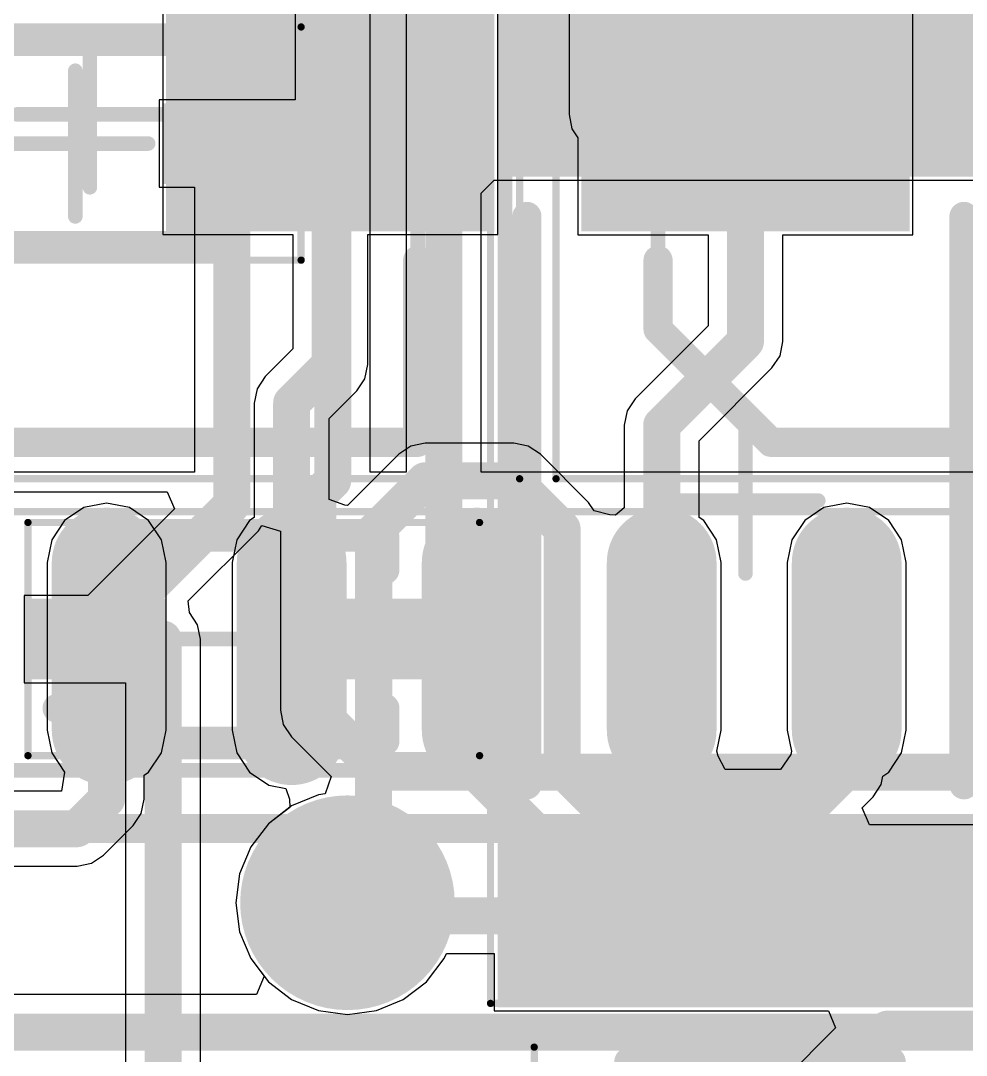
# Model space of a CAD drawing. Header units: millimetres. Extents: x 60.3 to 156.5, y 68.2 to 164.5.
# Drawn here: x 104.51 to 111, y 141.5 to 148.6 of the extents above; entities that cross this region are included whole.
import ezdxf

# ---------------------------------------------------------------- set-up
doc = ezdxf.new("R2010")
doc.units = ezdxf.units.MM
for name, color, linetype in [('BottomLayer', 5, 'Continuous'), ('BottomOverlay', 54, 'Continuous'), ('BottomPaste', 16, 'Continuous'), ('BottomSolder', 6, 'Continuous'), ('KeepOutLayer', 6, 'Continuous'), ('Mechanical13', 56, 'Continuous'), ('Mechanical15', 56, 'Continuous'), ('MultiLayer', 9, 'Continuous'), ('TopLayer', 1, 'Continuous'), ('TopOverlay', 2, 'Continuous'), ('TopPaste', 8, 'Continuous'), ('TopSolder', 216, 'Continuous'), ('ViaHoleLayer', 16, 'Continuous')]:
    doc.layers.add(name, color=color, linetype=linetype)

# ---------------------------------------------------------------- blocks, each defined once
blk = doc.blocks.new('CAPD4_3')
at = {"layer": 'Mechanical13', "const_width": 0.1}
for points in [[(-2.25, 1.4751), (-1.475, 2.2501)], [(-1.475, 2.2501), (2.25, 2.2501)], [(2.25, -2.2499), (2.25, 2.2501)], [(-2.25, -1.4749), (-2.25, 1.4751)], [(-2.25, -1.4749), (-1.475, -2.2499)], [(-1.475, -2.2499), (2.25, -2.2499)]]:
    blk.add_lwpolyline(points, dxfattribs=at)
at = {"layer": 'Mechanical13', "const_width": 0.05}
for points in [[(-1.5, 2.2501, 1), (-1.45, 2.2501, 1)], [(-1.5, 2.2501, 1), (-1.45, 2.2501, 1)], [(2.225, 2.2501, 1), (2.275, 2.2501, 1)], [(2.225, 2.2501, 1), (2.275, 2.2501, 1)], [(-2.275, 1.4751, 1), (-2.225, 1.4751, 1)], [(-2.275, 1.4751, 1), (-2.225, 1.4751, 1)], [(-2.275, -1.4749, 1), (-2.225, -1.4749, 1)], [(-2.275, -1.4749, 1), (-2.225, -1.4749, 1)], [(-1.5, -2.2499, 1), (-1.45, -2.2499, 1)], [(-1.5, -2.2499, 1), (-1.45, -2.2499, 1)], [(2.225, -2.2499, 1), (2.275, -2.2499, 1)], [(2.225, -2.2499, 1), (2.275, -2.2499, 1)]]:
    blk.add_lwpolyline(points, format="xyb", close=True, dxfattribs=at)
at = {"layer": 'Mechanical15'}
for points, const_width in [([(-2.95, -2.4999), (-2.95, 2.5001)], 0.05), ([(-2.95, 2.5001), (2.95, 2.5001)], 0.05), ([(2.95, -2.4999), (2.95, 2.5001)], 0.05), ([(0, -0.4999), (0, 0.5001)], 0.1), ([(-0.5, 0), (0.5, 0)], 0.1), ([(-2.95, -2.4999), (2.95, -2.4999)], 0.05)]:
    blk.add_lwpolyline(points, dxfattribs=dict(at, const_width=const_width))
for points, const_width in [([(-2.9625, 2.5001, 1), (-2.9375, 2.5001, 1)], 0.025), ([(-2.9625, 2.5001, 1), (-2.9375, 2.5001, 1)], 0.025), ([(2.9375, 2.5001, 1), (2.9625, 2.5001, 1)], 0.025), ([(2.9375, 2.5001, 1), (2.9625, 2.5001, 1)], 0.025), ([(-0.025, 0.5001, 1), (0.025, 0.5001, 1)], 0.05), ([(-0.525, 0, 1), (-0.475, 0, 1)], 0.05), ([(0.475, 0, 1), (0.525, 0, 1)], 0.05), ([(-0.025, -0.4999, 1), (0.025, -0.4999, 1)], 0.05), ([(-2.9625, -2.4999, 1), (-2.9375, -2.4999, 1)], 0.025), ([(-2.9625, -2.4999, 1), (-2.9375, -2.4999, 1)], 0.025), ([(2.9375, -2.4999, 1), (2.9625, -2.4999, 1)], 0.025), ([(2.9375, -2.4999, 1), (2.9625, -2.4999, 1)], 0.025)]:
    blk.add_lwpolyline(points, format="xyb", close=True, dxfattribs=dict(at, const_width=const_width))
at = {"layer": 'TopLayer'}
for points in [[(-0.625, -0.7), (-0.625, 0.7), (-2.675, -0.7), (-2.675, 0.7)], [(2.675, -0.7), (2.675, 0.7), (0.625, -0.7), (0.625, 0.7)]]:
    blk.add_solid(points, dxfattribs=at)
at = {"layer": 'TopOverlay', "const_width": 0.2}
for points in [[(-2.25, 1.4751), (-1.475, 2.2501)], [(-1.475, 2.2501), (2.25, 2.2501)], [(2.25, 1), (2.25, 2.2501)], [(-2.25, 1), (-2.25, 1.4751)], [(-2.25, -1.4749), (-2.25, -1)], [(2.25, -2.2499), (2.25, -1)], [(-2.25, -1.4749), (-1.475, -2.2499)], [(-1.475, -2.2499), (2.25, -2.2499)]]:
    blk.add_lwpolyline(points, dxfattribs=at)
at = {"layer": 'TopOverlay', "const_width": 0.1}
for points in [[(-1.525, 2.2501, 1), (-1.425, 2.2501, 1)], [(-1.525, 2.2501, 1), (-1.425, 2.2501, 1)], [(2.2, 2.2501, 1), (2.3, 2.2501, 1)], [(2.2, 2.2501, 1), (2.3, 2.2501, 1)], [(-2.3, 1.4751, 1), (-2.2, 1.4751, 1)], [(-2.3, 1.4751, 1), (-2.2, 1.4751, 1)], [(-2.3, 1, 1), (-2.2, 1, 1)], [(2.2, 1, 1), (2.3, 1, 1)], [(-2.3, -1, 1), (-2.2, -1, 1)], [(2.2, -1, 1), (2.3, -1, 1)], [(-2.3, -1.4749, 1), (-2.2, -1.4749, 1)], [(-2.3, -1.4749, 1), (-2.2, -1.4749, 1)], [(-1.525, -2.2499, 1), (-1.425, -2.2499, 1)], [(-1.525, -2.2499, 1), (-1.425, -2.2499, 1)], [(2.2, -2.2499, 1), (2.3, -2.2499, 1)], [(2.2, -2.2499, 1), (2.3, -2.2499, 1)]]:
    blk.add_lwpolyline(points, format="xyb", close=True, dxfattribs=at)
at = {"layer": 'TopPaste'}
for points in [[(-0.625, -0.7), (-0.625, 0.7), (-2.675, -0.7), (-2.675, 0.7)], [(2.675, -0.7), (2.675, 0.7), (0.625, -0.7), (0.625, 0.7)]]:
    blk.add_solid(points, dxfattribs=at)
at = {"layer": 'TopSolder'}
for points in [[(-0.5234, -0.8016), (-0.5234, 0.8016), (-2.7766, -0.8016), (-2.7766, 0.8016)], [(2.7766, -0.8016), (2.7766, 0.8016), (0.5234, -0.8016), (0.5234, 0.8016)]]:
    blk.add_solid(points, dxfattribs=at)
blk = doc.blocks.new('CAPD4_4')
at = {"layer": 'Mechanical13', "const_width": 0.1}
for points in [[(-2.25, 1.4751), (-1.475, 2.2501)], [(-1.475, 2.2501), (2.25, 2.2501)], [(2.25, -2.2499), (2.25, 2.2501)], [(-2.25, -1.4749), (-2.25, 1.4751)], [(-2.25, -1.4749), (-1.475, -2.2499)], [(-1.475, -2.2499), (2.25, -2.2499)]]:
    blk.add_lwpolyline(points, dxfattribs=at)
at = {"layer": 'Mechanical13', "const_width": 0.05}
for points in [[(-1.5, 2.2501, 1), (-1.45, 2.2501, 1)], [(-1.5, 2.2501, 1), (-1.45, 2.2501, 1)], [(2.225, 2.2501, 1), (2.275, 2.2501, 1)], [(2.225, 2.2501, 1), (2.275, 2.2501, 1)], [(-2.275, 1.4751, 1), (-2.225, 1.4751, 1)], [(-2.275, 1.4751, 1), (-2.225, 1.4751, 1)], [(-2.275, -1.4749, 1), (-2.225, -1.4749, 1)], [(-2.275, -1.4749, 1), (-2.225, -1.4749, 1)], [(-1.5, -2.2499, 1), (-1.45, -2.2499, 1)], [(-1.5, -2.2499, 1), (-1.45, -2.2499, 1)], [(2.225, -2.2499, 1), (2.275, -2.2499, 1)], [(2.225, -2.2499, 1), (2.275, -2.2499, 1)]]:
    blk.add_lwpolyline(points, format="xyb", close=True, dxfattribs=at)
at = {"layer": 'Mechanical15'}
for points, const_width in [([(-2.95, -2.4999), (-2.95, 2.5001)], 0.05), ([(-2.95, 2.5001), (2.95, 2.5001)], 0.05), ([(2.95, -2.4999), (2.95, 2.5001)], 0.05), ([(0, -0.4999), (0, 0.5001)], 0.1), ([(-0.5, 0.0001), (0.5, 0.0001)], 0.1), ([(-2.95, -2.4999), (2.95, -2.4999)], 0.05)]:
    blk.add_lwpolyline(points, dxfattribs=dict(at, const_width=const_width))
for points, const_width in [([(-2.9625, 2.5001, 1), (-2.9375, 2.5001, 1)], 0.025), ([(-2.9625, 2.5001, 1), (-2.9375, 2.5001, 1)], 0.025), ([(2.9375, 2.5001, 1), (2.9625, 2.5001, 1)], 0.025), ([(2.9375, 2.5001, 1), (2.9625, 2.5001, 1)], 0.025), ([(-0.025, 0.5001, 1), (0.025, 0.5001, 1)], 0.05), ([(-0.525, 0.0001, 1), (-0.475, 0.0001, 1)], 0.05), ([(0.475, 0.0001, 1), (0.525, 0.0001, 1)], 0.05), ([(-0.025, -0.4999, 1), (0.025, -0.4999, 1)], 0.05), ([(-2.9625, -2.4999, 1), (-2.9375, -2.4999, 1)], 0.025), ([(-2.9625, -2.4999, 1), (-2.9375, -2.4999, 1)], 0.025), ([(2.9375, -2.4999, 1), (2.9625, -2.4999, 1)], 0.025), ([(2.9375, -2.4999, 1), (2.9625, -2.4999, 1)], 0.025)]:
    blk.add_lwpolyline(points, format="xyb", close=True, dxfattribs=dict(at, const_width=const_width))
at = {"layer": 'TopLayer'}
for points in [[(-0.625, -0.6999), (-0.625, 0.7001), (-2.675, -0.6999), (-2.675, 0.7001)], [(2.675, -0.6999), (2.675, 0.7001), (0.625, -0.6999), (0.625, 0.7001)]]:
    blk.add_solid(points, dxfattribs=at)
at = {"layer": 'TopOverlay', "const_width": 0.2}
for points in [[(-2.25, 1.4751), (-1.475, 2.2501)], [(-1.475, 2.2501), (2.25, 2.2501)], [(2.25, 1.0001), (2.25, 2.2501)], [(-2.25, 1.0001), (-2.25, 1.4751)], [(-2.25, -1.4749), (-2.25, -0.9999)], [(2.25, -2.2499), (2.25, -0.9999)], [(-2.25, -1.4749), (-1.475, -2.2499)], [(-1.475, -2.2499), (2.25, -2.2499)]]:
    blk.add_lwpolyline(points, dxfattribs=at)
at = {"layer": 'TopOverlay', "const_width": 0.1}
for points in [[(-1.525, 2.2501, 1), (-1.425, 2.2501, 1)], [(-1.525, 2.2501, 1), (-1.425, 2.2501, 1)], [(2.2, 2.2501, 1), (2.3, 2.2501, 1)], [(2.2, 2.2501, 1), (2.3, 2.2501, 1)], [(-2.3, 1.4751, 1), (-2.2, 1.4751, 1)], [(-2.3, 1.4751, 1), (-2.2, 1.4751, 1)], [(-2.3, 1.0001, 1), (-2.2, 1.0001, 1)], [(2.2, 1.0001, 1), (2.3, 1.0001, 1)], [(-2.3, -0.9999, 1), (-2.2, -0.9999, 1)], [(2.2, -0.9999, 1), (2.3, -0.9999, 1)], [(-2.3, -1.4749, 1), (-2.2, -1.4749, 1)], [(-2.3, -1.4749, 1), (-2.2, -1.4749, 1)], [(-1.525, -2.2499, 1), (-1.425, -2.2499, 1)], [(-1.525, -2.2499, 1), (-1.425, -2.2499, 1)], [(2.2, -2.2499, 1), (2.3, -2.2499, 1)], [(2.2, -2.2499, 1), (2.3, -2.2499, 1)]]:
    blk.add_lwpolyline(points, format="xyb", close=True, dxfattribs=at)
at = {"layer": 'TopPaste'}
for points in [[(-0.625, -0.6999), (-0.625, 0.7001), (-2.675, -0.6999), (-2.675, 0.7001)], [(2.675, -0.6999), (2.675, 0.7001), (0.625, -0.6999), (0.625, 0.7001)]]:
    blk.add_solid(points, dxfattribs=at)
at = {"layer": 'TopSolder'}
for points in [[(-0.5234, -0.8015), (-0.5234, 0.8017), (-2.7766, -0.8015), (-2.7766, 0.8017)], [(2.7766, -0.8015), (2.7766, 0.8017), (0.5234, -0.8015), (0.5234, 0.8017)]]:
    blk.add_solid(points, dxfattribs=at)
blk = doc.blocks.new('SOD323_B_39')
at = {"layer": 'BottomLayer'}
for points in [[(-1.45, 0.1749), (-1.45, -0.1751), (-0.7, 0.1749), (-0.7, -0.1751)], [(0.6999, 0.1749), (0.6999, -0.1751), (1.4499, 0.1749), (1.4499, -0.1751)]]:
    blk.add_solid(points, dxfattribs=at)
at = {"layer": 'BottomOverlay', "const_width": 0.2}
for points in [[(0.9, 0.6999), (-0.9, 0.6999)], [(-0.9, 0.6999), (-0.9, 0.4749)], [(0.9, 0.6999), (0.9, 0.4749)], [(-0.9, -0.4751), (-0.9, -0.7001)], [(0.9, -0.4751), (0.9, -0.7001)], [(0.9, -0.7001), (-0.9, -0.7001)]]:
    blk.add_lwpolyline(points, dxfattribs=at)
at = {"layer": 'BottomOverlay'}
for points, const_width in [([(-0.95, 0.6999, 1), (-0.85, 0.6999, 1)], 0.1), ([(-0.95, 0.6999, 1), (-0.85, 0.6999, 1)], 0.1), ([(0.85, 0.6999, 1), (0.95, 0.6999, 1)], 0.1), ([(0.85, 0.6999, 1), (0.95, 0.6999, 1)], 0.1), ([(-0.95, 0.4749, 1), (-0.85, 0.4749, 1)], 0.1), ([(0.85, 0.4749, 1), (0.95, 0.4749, 1)], 0.1), ([(-1.3, -0.475, 1), (-1.4, -0.475, 1)], 0.1), ([(-1.425, -0.475, 1), (-1.375, -0.475, 1)], 0.05), ([(-1.325, -0.475, 1), (-1.275, -0.475, 1)], 0.05), ([(-0.95, -0.4751, 1), (-0.85, -0.4751, 1)], 0.1), ([(0.85, -0.4751, 1), (0.95, -0.4751, 1)], 0.1), ([(-0.95, -0.7001, 1), (-0.85, -0.7001, 1)], 0.1), ([(-0.95, -0.7001, 1), (-0.85, -0.7001, 1)], 0.1), ([(0.85, -0.7001, 1), (0.95, -0.7001, 1)], 0.1), ([(0.85, -0.7001, 1), (0.95, -0.7001, 1)], 0.1)]:
    blk.add_lwpolyline(points, format="xyb", close=True, dxfattribs=dict(at, const_width=const_width))
at = {"layer": 'BottomPaste'}
for points in [[(-1.45, 0.1749), (-1.45, -0.1751), (-0.7, 0.1749), (-0.7, -0.1751)], [(0.6999, 0.1749), (0.6999, -0.1751), (1.4499, 0.1749), (1.4499, -0.1751)]]:
    blk.add_solid(points, dxfattribs=at)
at = {"layer": 'BottomSolder'}
for points in [[(-1.5516, 0.2765), (-1.5516, -0.2767), (-0.5984, 0.2765), (-0.5984, -0.2767)], [(0.5983, 0.2765), (0.5983, -0.2767), (1.5515, 0.2765), (1.5515, -0.2767)]]:
    blk.add_solid(points, dxfattribs=at)
at = {"layer": 'Mechanical13', "const_width": 0.1}
for points in [[(-0.9, 0.6749), (-0.9, -0.6751)], [(0.9, 0.6749), (-0.9, 0.6749)], [(0.9, 0.6749), (0.9, -0.6751)], [(0.9, -0.6751), (-0.9, -0.6751)]]:
    blk.add_lwpolyline(points, dxfattribs=at)
at = {"layer": 'Mechanical13', "const_width": 0.05}
for points in [[(-0.925, 0.6749, 1), (-0.875, 0.6749, 1)], [(-0.925, 0.6749, 1), (-0.875, 0.6749, 1)], [(0.875, 0.6749, 1), (0.925, 0.6749, 1)], [(0.875, 0.6749, 1), (0.925, 0.6749, 1)], [(-0.925, -0.6751, 1), (-0.875, -0.6751, 1)], [(-0.925, -0.6751, 1), (-0.875, -0.6751, 1)], [(0.875, -0.6751, 1), (0.925, -0.6751, 1)], [(0.875, -0.6751, 1), (0.925, -0.6751, 1)]]:
    blk.add_lwpolyline(points, format="xyb", close=True, dxfattribs=at)
at = {"layer": 'Mechanical15'}
for points, const_width in [([(1.55, 0.7999), (-1.55, 0.7999)], 0.05), ([(-1.55, 0.7999), (-1.55, -0.8001)], 0.05), ([(1.55, 0.7999), (1.55, -0.8001)], 0.05), ([(0, 0.4999), (0, -0.5001)], 0.1), ([(0.5, -0.0001), (-0.5, -0.0001)], 0.1), ([(1.55, -0.8001), (-1.55, -0.8001)], 0.05)]:
    blk.add_lwpolyline(points, dxfattribs=dict(at, const_width=const_width))
for points, const_width in [([(-1.5625, 0.7999, 1), (-1.5375, 0.7999, 1)], 0.025), ([(-1.5625, 0.7999, 1), (-1.5375, 0.7999, 1)], 0.025), ([(1.5375, 0.7999, 1), (1.5625, 0.7999, 1)], 0.025), ([(1.5375, 0.7999, 1), (1.5625, 0.7999, 1)], 0.025), ([(-0.025, 0.4999, 1), (0.025, 0.4999, 1)], 0.05), ([(-0.525, -0.0001, 1), (-0.475, -0.0001, 1)], 0.05), ([(0.475, -0.0001, 1), (0.525, -0.0001, 1)], 0.05), ([(-0.025, -0.5001, 1), (0.025, -0.5001, 1)], 0.05), ([(-1.5625, -0.8001, 1), (-1.5375, -0.8001, 1)], 0.025), ([(-1.5625, -0.8001, 1), (-1.5375, -0.8001, 1)], 0.025), ([(1.5375, -0.8001, 1), (1.5625, -0.8001, 1)], 0.025), ([(1.5375, -0.8001, 1), (1.5625, -0.8001, 1)], 0.025)]:
    blk.add_lwpolyline(points, format="xyb", close=True, dxfattribs=dict(at, const_width=const_width))
blk = doc.blocks.new('SOD323_B_40')
at = {"layer": 'BottomLayer'}
for points in [[(-1.45, 0.1751), (-1.45, -0.1749), (-0.7, 0.1751), (-0.7, -0.1749)], [(0.7, 0.1751), (0.7, -0.1749), (1.45, 0.1751), (1.45, -0.1749)]]:
    blk.add_solid(points, dxfattribs=at)
at = {"layer": 'BottomOverlay', "const_width": 0.2}
for points in [[(-0.9, 0.4751), (-0.9, 0.7001)], [(-0.9, 0.7001), (0.9, 0.7001)], [(0.9, 0.4751), (0.9, 0.7001)], [(-0.9, -0.6999), (-0.9, -0.4749)], [(0.9, -0.6999), (0.9, -0.4749)], [(-0.9, -0.6999), (0.9, -0.6999)]]:
    blk.add_lwpolyline(points, dxfattribs=at)
at = {"layer": 'BottomOverlay'}
for points, const_width in [([(-0.95, 0.7001, 1), (-0.85, 0.7001, 1)], 0.1), ([(-0.95, 0.7001, 1), (-0.85, 0.7001, 1)], 0.1), ([(0.85, 0.7001, 1), (0.95, 0.7001, 1)], 0.1), ([(0.85, 0.7001, 1), (0.95, 0.7001, 1)], 0.1), ([(-0.95, 0.4751, 1), (-0.85, 0.4751, 1)], 0.1), ([(0.85, 0.4751, 1), (0.95, 0.4751, 1)], 0.1), ([(-1.3, -0.475, 1), (-1.4, -0.475, 1)], 0.1), ([(-1.425, -0.475, 1), (-1.375, -0.475, 1)], 0.05), ([(-1.325, -0.475, 1), (-1.275, -0.475, 1)], 0.05), ([(-0.95, -0.4749, 1), (-0.85, -0.4749, 1)], 0.1), ([(0.85, -0.4749, 1), (0.95, -0.4749, 1)], 0.1), ([(-0.95, -0.6999, 1), (-0.85, -0.6999, 1)], 0.1), ([(-0.95, -0.6999, 1), (-0.85, -0.6999, 1)], 0.1), ([(0.85, -0.6999, 1), (0.95, -0.6999, 1)], 0.1), ([(0.85, -0.6999, 1), (0.95, -0.6999, 1)], 0.1)]:
    blk.add_lwpolyline(points, format="xyb", close=True, dxfattribs=dict(at, const_width=const_width))
at = {"layer": 'BottomPaste'}
for points in [[(-1.45, 0.1751), (-1.45, -0.1749), (-0.7, 0.1751), (-0.7, -0.1749)], [(0.7, 0.1751), (0.7, -0.1749), (1.45, 0.1751), (1.45, -0.1749)]]:
    blk.add_solid(points, dxfattribs=at)
at = {"layer": 'BottomSolder'}
for points in [[(-1.5516, 0.2767), (-1.5516, -0.2765), (-0.5984, 0.2767), (-0.5984, -0.2765)], [(0.5984, 0.2767), (0.5984, -0.2765), (1.5516, 0.2767), (1.5516, -0.2765)]]:
    blk.add_solid(points, dxfattribs=at)
at = {"layer": 'Mechanical13', "const_width": 0.1}
for points in [[(-0.9, -0.6749), (-0.9, 0.6751)], [(-0.9, 0.6751), (0.9, 0.6751)], [(0.9, -0.6749), (0.9, 0.6751)], [(-0.9, -0.6749), (0.9, -0.6749)]]:
    blk.add_lwpolyline(points, dxfattribs=at)
at = {"layer": 'Mechanical13', "const_width": 0.05}
for points in [[(-0.925, 0.6751, 1), (-0.875, 0.6751, 1)], [(-0.925, 0.6751, 1), (-0.875, 0.6751, 1)], [(0.875, 0.6751, 1), (0.925, 0.6751, 1)], [(0.875, 0.6751, 1), (0.925, 0.6751, 1)], [(-0.925, -0.6749, 1), (-0.875, -0.6749, 1)], [(-0.925, -0.6749, 1), (-0.875, -0.6749, 1)], [(0.875, -0.6749, 1), (0.925, -0.6749, 1)], [(0.875, -0.6749, 1), (0.925, -0.6749, 1)]]:
    blk.add_lwpolyline(points, format="xyb", close=True, dxfattribs=at)
at = {"layer": 'Mechanical15'}
for points, const_width in [([(-1.55, -0.7999), (-1.55, 0.8001)], 0.05), ([(-1.55, 0.8001), (1.55, 0.8001)], 0.05), ([(1.55, -0.7999), (1.55, 0.8001)], 0.05), ([(0, -0.4999), (0, 0.5001)], 0.1), ([(-0.5, 0.0001), (0.5, 0.0001)], 0.1), ([(-1.55, -0.7999), (1.55, -0.7999)], 0.05)]:
    blk.add_lwpolyline(points, dxfattribs=dict(at, const_width=const_width))
for points, const_width in [([(-1.5625, 0.8001, 1), (-1.5375, 0.8001, 1)], 0.025), ([(-1.5625, 0.8001, 1), (-1.5375, 0.8001, 1)], 0.025), ([(1.5375, 0.8001, 1), (1.5625, 0.8001, 1)], 0.025), ([(1.5375, 0.8001, 1), (1.5625, 0.8001, 1)], 0.025), ([(-0.025, 0.5001, 1), (0.025, 0.5001, 1)], 0.05), ([(-0.525, 0.0001, 1), (-0.475, 0.0001, 1)], 0.05), ([(0.475, 0.0001, 1), (0.525, 0.0001, 1)], 0.05), ([(-0.025, -0.4999, 1), (0.025, -0.4999, 1)], 0.05), ([(-1.5625, -0.7999, 1), (-1.5375, -0.7999, 1)], 0.025), ([(-1.5625, -0.7999, 1), (-1.5375, -0.7999, 1)], 0.025), ([(1.5375, -0.7999, 1), (1.5625, -0.7999, 1)], 0.025), ([(1.5375, -0.7999, 1), (1.5625, -0.7999, 1)], 0.025)]:
    blk.add_lwpolyline(points, format="xyb", close=True, dxfattribs=dict(at, const_width=const_width))
blk = doc.blocks.new('SOD323_B_41')
at = {"layer": 'BottomLayer'}
for points in [[(-1.45, 0.1751), (-1.45, -0.1749), (-0.7, 0.1751), (-0.7, -0.1749)], [(0.7, 0.1751), (0.7, -0.1749), (1.45, 0.1751), (1.45, -0.1749)]]:
    blk.add_solid(points, dxfattribs=at)
at = {"layer": 'BottomOverlay', "const_width": 0.2}
for points in [[(-0.9, 0.4751), (-0.9, 0.7001)], [(-0.9, 0.7001), (0.9, 0.7001)], [(0.9, 0.4751), (0.9, 0.7001)], [(-0.9, -0.6999), (-0.9, -0.4749)], [(0.9, -0.6999), (0.9, -0.4749)], [(-0.9, -0.6999), (0.9, -0.6999)]]:
    blk.add_lwpolyline(points, dxfattribs=at)
at = {"layer": 'BottomOverlay'}
for points, const_width in [([(-0.95, 0.7001, 1), (-0.85, 0.7001, 1)], 0.1), ([(-0.95, 0.7001, 1), (-0.85, 0.7001, 1)], 0.1), ([(0.85, 0.7001, 1), (0.95, 0.7001, 1)], 0.1), ([(0.85, 0.7001, 1), (0.95, 0.7001, 1)], 0.1), ([(-0.95, 0.4751, 1), (-0.85, 0.4751, 1)], 0.1), ([(0.85, 0.4751, 1), (0.95, 0.4751, 1)], 0.1), ([(-1.3, -0.475, 1), (-1.4, -0.475, 1)], 0.1), ([(-1.425, -0.475, 1), (-1.375, -0.475, 1)], 0.05), ([(-1.325, -0.475, 1), (-1.275, -0.475, 1)], 0.05), ([(-0.95, -0.4749, 1), (-0.85, -0.4749, 1)], 0.1), ([(0.85, -0.4749, 1), (0.95, -0.4749, 1)], 0.1), ([(-0.95, -0.6999, 1), (-0.85, -0.6999, 1)], 0.1), ([(-0.95, -0.6999, 1), (-0.85, -0.6999, 1)], 0.1), ([(0.85, -0.6999, 1), (0.95, -0.6999, 1)], 0.1), ([(0.85, -0.6999, 1), (0.95, -0.6999, 1)], 0.1)]:
    blk.add_lwpolyline(points, format="xyb", close=True, dxfattribs=dict(at, const_width=const_width))
at = {"layer": 'BottomPaste'}
for points in [[(-1.45, 0.1751), (-1.45, -0.1749), (-0.7, 0.1751), (-0.7, -0.1749)], [(0.7, 0.1751), (0.7, -0.1749), (1.45, 0.1751), (1.45, -0.1749)]]:
    blk.add_solid(points, dxfattribs=at)
at = {"layer": 'BottomSolder'}
for points in [[(-1.5516, 0.2767), (-1.5516, -0.2765), (-0.5984, 0.2767), (-0.5984, -0.2765)], [(0.5984, 0.2767), (0.5984, -0.2765), (1.5516, 0.2767), (1.5516, -0.2765)]]:
    blk.add_solid(points, dxfattribs=at)
at = {"layer": 'Mechanical13', "const_width": 0.1}
for points in [[(-0.9, -0.6749), (-0.9, 0.6751)], [(-0.9, 0.6751), (0.9, 0.6751)], [(0.9, -0.6749), (0.9, 0.6751)], [(-0.9, -0.6749), (0.9, -0.6749)]]:
    blk.add_lwpolyline(points, dxfattribs=at)
at = {"layer": 'Mechanical13', "const_width": 0.05}
for points in [[(-0.925, 0.6751, 1), (-0.875, 0.6751, 1)], [(-0.925, 0.6751, 1), (-0.875, 0.6751, 1)], [(0.875, 0.6751, 1), (0.925, 0.6751, 1)], [(0.875, 0.6751, 1), (0.925, 0.6751, 1)], [(-0.925, -0.6749, 1), (-0.875, -0.6749, 1)], [(-0.925, -0.6749, 1), (-0.875, -0.6749, 1)], [(0.875, -0.6749, 1), (0.925, -0.6749, 1)], [(0.875, -0.6749, 1), (0.925, -0.6749, 1)]]:
    blk.add_lwpolyline(points, format="xyb", close=True, dxfattribs=at)
at = {"layer": 'Mechanical15'}
for points, const_width in [([(-1.55, -0.7999), (-1.55, 0.8001)], 0.05), ([(-1.55, 0.8001), (1.55, 0.8001)], 0.05), ([(1.55, -0.7999), (1.55, 0.8001)], 0.05), ([(0, -0.4999), (0, 0.5001)], 0.1), ([(-0.5, 0.0001), (0.5, 0.0001)], 0.1), ([(-1.55, -0.7999), (1.55, -0.7999)], 0.05)]:
    blk.add_lwpolyline(points, dxfattribs=dict(at, const_width=const_width))
for points, const_width in [([(-1.5625, 0.8001, 1), (-1.5375, 0.8001, 1)], 0.025), ([(-1.5625, 0.8001, 1), (-1.5375, 0.8001, 1)], 0.025), ([(1.5375, 0.8001, 1), (1.5625, 0.8001, 1)], 0.025), ([(1.5375, 0.8001, 1), (1.5625, 0.8001, 1)], 0.025), ([(-0.025, 0.5001, 1), (0.025, 0.5001, 1)], 0.05), ([(-0.525, 0.0001, 1), (-0.475, 0.0001, 1)], 0.05), ([(0.475, 0.0001, 1), (0.525, 0.0001, 1)], 0.05), ([(-0.025, -0.4999, 1), (0.025, -0.4999, 1)], 0.05), ([(-1.5625, -0.7999, 1), (-1.5375, -0.7999, 1)], 0.025), ([(-1.5625, -0.7999, 1), (-1.5375, -0.7999, 1)], 0.025), ([(1.5375, -0.7999, 1), (1.5625, -0.7999, 1)], 0.025), ([(1.5375, -0.7999, 1), (1.5625, -0.7999, 1)], 0.025)]:
    blk.add_lwpolyline(points, format="xyb", close=True, dxfattribs=dict(at, const_width=const_width))
blk = doc.blocks.new('RES2512_B_47')
at = {"layer": 'BottomLayer'}
for points in [[(-3.3749, 1.5999), (-3.3749, -1.6001), (-2.3249, 1.5999), (-2.3249, -1.6001)], [(2.3251, 1.5999), (2.3251, -1.6001), (3.3751, 1.5999), (3.3751, -1.6001)]]:
    blk.add_solid(points, dxfattribs=at)
at = {"layer": 'BottomOverlay', "const_width": 0.2}
for points in [[(-1.9499, 1.5), (1.9501, 1.5)], [(-1.9499, -1.5), (1.9501, -1.5)]]:
    blk.add_lwpolyline(points, dxfattribs=at)
at = {"layer": 'BottomOverlay', "const_width": 0.1}
for points in [[(-1.9999, 1.5, 1), (-1.8999, 1.5, 1)], [(1.9001, 1.5, 1), (2.0001, 1.5, 1)], [(-1.9999, -1.5, 1), (-1.8999, -1.5, 1)], [(1.9001, -1.5, 1), (2.0001, -1.5, 1)]]:
    blk.add_lwpolyline(points, format="xyb", close=True, dxfattribs=at)
at = {"layer": 'BottomPaste'}
for points in [[(-3.3749, 1.5999), (-3.3749, -1.6001), (-2.3249, 1.5999), (-2.3249, -1.6001)], [(2.3251, 1.5999), (2.3251, -1.6001), (3.3751, 1.5999), (3.3751, -1.6001)]]:
    blk.add_solid(points, dxfattribs=at)
at = {"layer": 'BottomSolder'}
for points in [[(-3.4765, 1.7015), (-3.4765, -1.7017), (-2.2233, 1.7015), (-2.2233, -1.7017)], [(2.2235, 1.7015), (2.2235, -1.7017), (3.4767, 1.7015), (3.4767, -1.7017)]]:
    blk.add_solid(points, dxfattribs=at)
at = {"layer": 'Mechanical13', "const_width": 0.1}
for points in [[(-3.1799, 1.65), (-3.1799, -1.65)], [(-3.1799, 1.65), (3.1801, 1.65)], [(3.1801, 1.65), (3.1801, -1.65)], [(-3.1799, -1.65), (3.1801, -1.65)]]:
    blk.add_lwpolyline(points, dxfattribs=at)
at = {"layer": 'Mechanical13', "const_width": 0.05}
for points in [[(-3.2049, 1.65, 1), (-3.1549, 1.65, 1)], [(-3.2049, 1.65, 1), (-3.1549, 1.65, 1)], [(3.1551, 1.65, 1), (3.2051, 1.65, 1)], [(3.1551, 1.65, 1), (3.2051, 1.65, 1)], [(-3.2049, -1.65, 1), (-3.1549, -1.65, 1)], [(-3.2049, -1.65, 1), (-3.1549, -1.65, 1)], [(3.1551, -1.65, 1), (3.2051, -1.65, 1)], [(3.1551, -1.65, 1), (3.2051, -1.65, 1)]]:
    blk.add_lwpolyline(points, format="xyb", close=True, dxfattribs=at)
at = {"layer": 'Mechanical15'}
for points, const_width in [([(-3.4499, 1.7499), (3.4501, 1.7499)], 0.05), ([(-3.4499, 1.7499), (-3.4499, -1.75)], 0.05), ([(3.4501, 1.7499), (3.4501, -1.75)], 0.05), ([(0.0001, 0.5), (0.0001, -0.5)], 0.1), ([(-0.4999, -0.0001), (0.5001, -0.0001)], 0.1), ([(-3.4499, -1.75), (3.4501, -1.75)], 0.05)]:
    blk.add_lwpolyline(points, dxfattribs=dict(at, const_width=const_width))
for points, const_width in [([(-3.4624, 1.7499, 1), (-3.4374, 1.7499, 1)], 0.025), ([(-3.4624, 1.7499, 1), (-3.4374, 1.7499, 1)], 0.025), ([(3.4376, 1.7499, 1), (3.4626, 1.7499, 1)], 0.025), ([(3.4376, 1.7499, 1), (3.4626, 1.7499, 1)], 0.025), ([(-0.0249, 0.5, 1), (0.0251, 0.5, 1)], 0.05), ([(-0.5249, -0.0001, 1), (-0.4749, -0.0001, 1)], 0.05), ([(0.4751, -0.0001, 1), (0.5251, -0.0001, 1)], 0.05), ([(-0.0249, -0.5, 1), (0.0251, -0.5, 1)], 0.05), ([(-3.4624, -1.75, 1), (-3.4374, -1.75, 1)], 0.025), ([(-3.4624, -1.75, 1), (-3.4374, -1.75, 1)], 0.025), ([(3.4376, -1.75, 1), (3.4626, -1.75, 1)], 0.025), ([(3.4376, -1.75, 1), (3.4626, -1.75, 1)], 0.025)]:
    blk.add_lwpolyline(points, format="xyb", close=True, dxfattribs=dict(at, const_width=const_width))
blk = doc.blocks.new('SOIC28_68')
at = {"layer": 'Mechanical13', "const_width": 0.1}
blk.add_lwpolyline([(3.8, 9.05), (3.8, -9.05)], dxfattribs=at)
at = {"layer": 'Mechanical15', "const_width": 0.05}
blk.add_lwpolyline([(5.575, 9.15), (5.575, -9.15)], dxfattribs=at)
at = {"layer": 'TopLayer', "const_width": 0.55}
for points in [[(4.075, 6.985), (5.225, 6.985)], [(4.075, 5.715), (5.225, 5.715)], [(4.075, 4.445), (5.225, 4.445)], [(4.075, 3.175), (5.225, 3.175)], [(4.075, 1.905), (5.225, 1.905)]]:
    blk.add_lwpolyline(points, dxfattribs=at)
at = {"layer": 'TopLayer', "const_width": 0.275}
for points in [[(3.9375, 6.985, 1), (4.2125, 6.985, 1)], [(5.0875, 6.985, 1), (5.3625, 6.985, 1)], [(3.9375, 5.715, 1), (4.2125, 5.715, 1)], [(5.0875, 5.715, 1), (5.3625, 5.715, 1)], [(3.9375, 4.445, 1), (4.2125, 4.445, 1)], [(5.0875, 4.445, 1), (5.3625, 4.445, 1)], [(3.9375, 3.175, 1), (4.2125, 3.175, 1)], [(5.0875, 3.175, 1), (5.3625, 3.175, 1)], [(3.9375, 1.905, 1), (4.2125, 1.905, 1)], [(5.0875, 1.905, 1), (5.3625, 1.905, 1)]]:
    blk.add_lwpolyline(points, format="xyb", close=True, dxfattribs=at)
at = {"layer": 'TopOverlay', "const_width": 0.2}
blk.add_lwpolyline([(3.4, 9.05), (3.4, -9.05)], dxfattribs=at)
at = {"layer": 'TopPaste', "const_width": 0.55}
for points in [[(4.075, 6.985), (5.225, 6.985)], [(4.075, 5.715), (5.225, 5.715)], [(4.075, 4.445), (5.225, 4.445)], [(4.075, 3.175), (5.225, 3.175)], [(4.075, 1.905), (5.225, 1.905)]]:
    blk.add_lwpolyline(points, dxfattribs=at)
at = {"layer": 'TopPaste', "const_width": 0.275}
for points in [[(3.9375, 6.985, 1), (4.2125, 6.985, 1)], [(5.0875, 6.985, 1), (5.3625, 6.985, 1)], [(3.9375, 5.715, 1), (4.2125, 5.715, 1)], [(5.0875, 5.715, 1), (5.3625, 5.715, 1)], [(3.9375, 4.445, 1), (4.2125, 4.445, 1)], [(5.0875, 4.445, 1), (5.3625, 4.445, 1)], [(3.9375, 3.175, 1), (4.2125, 3.175, 1)], [(5.0875, 3.175, 1), (5.3625, 3.175, 1)], [(3.9375, 1.905, 1), (4.2125, 1.905, 1)], [(5.0875, 1.905, 1), (5.3625, 1.905, 1)]]:
    blk.add_lwpolyline(points, format="xyb", close=True, dxfattribs=at)
at = {"layer": 'TopSolder', "const_width": 0.7532}
for points in [[(4.075, 6.985), (5.225, 6.985)], [(4.075, 5.715), (5.225, 5.715)], [(4.075, 4.445), (5.225, 4.445)], [(4.075, 3.175), (5.225, 3.175)], [(4.075, 1.905), (5.225, 1.905)]]:
    blk.add_lwpolyline(points, dxfattribs=at)
at = {"layer": 'TopSolder', "const_width": 0.3766}
for points in [[(3.8867, 6.985, 1), (4.2633, 6.985, 1)], [(5.0367, 6.985, 1), (5.4133, 6.985, 1)], [(3.8867, 5.715, 1), (4.2633, 5.715, 1)], [(5.0367, 5.715, 1), (5.4133, 5.715, 1)], [(3.8867, 4.445, 1), (4.2633, 4.445, 1)], [(5.0367, 4.445, 1), (5.4133, 4.445, 1)], [(3.8867, 3.175, 1), (4.2633, 3.175, 1)], [(5.0367, 3.175, 1), (5.4133, 3.175, 1)], [(3.8867, 1.905, 1), (4.2633, 1.905, 1)], [(5.0367, 1.905, 1), (5.4133, 1.905, 1)]]:
    blk.add_lwpolyline(points, format="xyb", close=True, dxfattribs=at)

msp = doc.modelspace()

# ---------------------------------------------------------------- linework, layer by layer
at = {"layer": 'BottomLayer'}
for p, q in [((106.9115, 145.5), (106.9115, 148.9698)), ((106.3977, 148.8634), (106.3977, 148.0541)), ((107.1597, 148.7424), (107.1597, 145.5)), ((106.3977, 148.0541), (105.463, 148.0541)), ((105.463, 148.0541), (105.463, 147.4541)), ((105.463, 147.4541), (105.7061, 147.4541)), ((105.7061, 147.4541), (105.7061, 145.5)), ((107.6735, 147.4141), (107.763, 147.504)), ((107.763, 147.504), (111.213, 147.504)), ((107.6735, 145.5), (107.6735, 147.4141)), ((105.7061, 145.5), (70.7525, 145.5)), ((107.1597, 145.5), (106.9115, 145.5)), ((113.031, 145.5), (107.6735, 145.5)), ((70.7525, 145.3647), (105.5193, 145.3647)), ((105.5193, 145.3647), (105.5679, 145.2474)), ((105.5679, 145.2474), (104.9746, 144.654)), ((106.1447, 145.0974), (106.1691, 145.1338)), ((106.1691, 145.1338), (106.2961, 145.0953)), ((105.6637, 144.6164), (106.1447, 145.0974)), ((106.2961, 145.0953), (106.2961, 143.8656)), ((104.9746, 144.654), (104.538, 144.654)), ((104.538, 144.654), (104.538, 144.054)), ((105.6716, 144.5357), (105.6637, 144.6164)), ((105.7273, 144.4524), (105.6716, 144.5357)), ((105.7469, 144.354), (105.7273, 144.4524)), ((105.7469, 141.3933), (105.7469, 144.354)), ((104.538, 144.054), (105.233, 144.054)), ((105.233, 144.054), (105.233, 141.2868)), ((106.2961, 143.8656), (106.3156, 143.7673)), ((106.3156, 143.7673), (106.3713, 143.6839)), ((106.3713, 143.6839), (106.6438, 143.4114)), ((106.6438, 143.4114), (106.603, 143.2912)), ((106.5578, 143.2852), (106.3729, 143.2087)), ((106.603, 143.2912), (106.5578, 143.2852)), ((106.3729, 143.2087), (106.2142, 143.0868)), ((106.2142, 143.0868), (106.0923, 142.9281)), ((106.0923, 142.9281), (106.0158, 142.7432)), ((106.0158, 142.7432), (105.9896, 142.5448)), ((105.9896, 142.5448), (106.0158, 142.3464)), ((106.0158, 142.3464), (106.0923, 142.1615)), ((106.0923, 142.1615), (106.2142, 142.0028)), ((107.2982, 142.0028), (107.4201, 142.1615)), ((107.4201, 142.1615), (107.4348, 142.1971)), ((107.4348, 142.1971), (107.763, 142.1971)), ((107.763, 142.1971), (107.763, 141.804)), ((106.2142, 142.0028), (106.3729, 141.8809)), ((107.1395, 141.8809), (107.2982, 142.0028)), ((106.3729, 141.8809), (106.5578, 141.8044)), ((106.9546, 141.8044), (107.1395, 141.8809)), ((106.5578, 141.8044), (106.7562, 141.7782)), ((106.7562, 141.7782), (106.9546, 141.8044)), ((107.763, 141.804), (110.0581, 141.804)), ((110.0581, 141.804), (110.1067, 141.6867)), ((110.1067, 141.6867), (109.6225, 141.2025))]:
    msp.add_line(p, q, dxfattribs=at)
at = {"layer": 'BottomLayer', "const_width": 0.254}
for points in [[(109.488, 148.154), (109.488, 149.7584)], [(106.6546, 145.4404), (106.6546, 148.9698)], [(107.4166, 144.354), (107.4166, 148.7424)], [(105.963, 145.2791), (105.963, 147.7541)], [(106.553, 145.3388), (106.6546, 145.4404)], [(106.553, 143.8656), (106.553, 145.3388)], [(105.038, 144.354), (105.963, 145.2791)], [(105.038, 144.354), (105.49, 144.354)], [(105.49, 141.2868), (105.49, 144.354)], [(107.188, 144.354), (107.4166, 144.354)], [(106.553, 143.8656), (106.9787, 143.4399)], [(106.9787, 143.4399), (111.34, 143.4399)], [(106.7562, 142.5448), (106.847, 142.454)], [(106.847, 142.454), (109.488, 142.454)], [(109.8042, 141.0208), (110.4604, 141.677)], [(110.4604, 141.677), (111.34, 141.677)]]:
    msp.add_lwpolyline(points, dxfattribs=at)
at = {"layer": 'BottomLayer'}
for points, const_width in [([(109.4245, 148.154, 1), (109.5515, 148.154, 1)], 0.127), ([(105.8995, 147.7541, 1), (106.0265, 147.7541, 1)], 0.127), ([(106.5911, 145.4404, 1), (106.7181, 145.4404, 1)], 0.127), ([(106.5911, 145.4404, 1), (106.7181, 145.4404, 1)], 0.127), ([(106.4895, 145.3388, 1), (106.6165, 145.3388, 1)], 0.127), ([(106.4895, 145.3388, 1), (106.6165, 145.3388, 1)], 0.127), ([(105.8995, 145.2791, 1), (106.0265, 145.2791, 1)], 0.127), ([(105.8995, 145.2791, 1), (106.0265, 145.2791, 1)], 0.127), ([(104.9745, 144.354, 1), (105.1015, 144.354, 1)], 0.127), ([(104.9745, 144.354, 1), (105.1015, 144.354, 1)], 0.127), ([(105.4265, 144.354, 1), (105.5535, 144.354, 1)], 0.127), ([(105.4265, 144.354, 1), (105.5535, 144.354, 1)], 0.127), ([(107.1245, 144.354, 1), (107.2515, 144.354, 1)], 0.127), ([(107.3531, 144.354, 1), (107.4801, 144.354, 1)], 0.127), ([(107.3531, 144.354, 1), (107.4801, 144.354, 1)], 0.127), ([(106.4895, 143.8656, 1), (106.6165, 143.8656, 1)], 0.127), ([(106.4895, 143.8656, 1), (106.6165, 143.8656, 1)], 0.127), ([(106.9152, 143.4399, 1), (107.0422, 143.4399, 1)], 0.127), ([(106.9152, 143.4399, 1), (107.0422, 143.4399, 1)], 0.127), ([(106.4387, 142.5448, 1), (107.0737, 142.5448, 1)], 0.635), ([(106.6927, 142.5448, 1), (106.8197, 142.5448, 1)], 0.127), ([(106.7835, 142.454, 1), (106.9105, 142.454, 1)], 0.127), ([(106.7835, 142.454, 1), (106.9105, 142.454, 1)], 0.127), ([(109.4245, 142.454, 1), (109.5515, 142.454, 1)], 0.127), ([(110.3969, 141.677, 1), (110.5239, 141.677, 1)], 0.127), ([(110.3969, 141.677, 1), (110.5239, 141.677, 1)], 0.127)]:
    msp.add_lwpolyline(points, format="xyb", close=True, dxfattribs=dict(at, const_width=const_width))
at = {"layer": 'BottomSolder', "const_width": 0.7366}
msp.add_lwpolyline([(106.3879, 142.5448, 1), (107.1245, 142.5448, 1)], format="xyb", close=True, dxfattribs=at)
at = {"layer": 'KeepOutLayer', "const_width": 0.254}
msp.add_lwpolyline([(156.4, 116.327, 1), (60.4, 116.327, 1)], format="xyb", close=True, dxfattribs=at)
at = {"layer": 'MultiLayer', "const_width": 0.635}
msp.add_lwpolyline([(106.4387, 142.5448, 1), (107.0737, 142.5448, 1)], format="xyb", close=True, dxfattribs=at)
at = {"layer": 'TopLayer'}
for p, q in [((105.488, 148.7788), (105.488, 147.1291)), ((107.788, 147.1291), (107.788, 148.7791)), ((108.2773, 148.7374), (108.2773, 147.954)), ((110.638, 147.129), (110.638, 148.779)), ((108.2773, 147.954), (108.2968, 147.8557)), ((108.2968, 147.8557), (108.338, 147.794)), ((108.338, 147.794), (108.338, 147.129)), ((105.488, 147.1291), (106.3811, 147.1291)), ((106.3811, 147.1291), (106.3811, 146.3453)), ((106.895, 146.2388), (106.895, 147.1291)), ((106.895, 147.1291), (107.788, 147.1291)), ((108.338, 147.129), (109.2311, 147.129)), ((109.2311, 147.129), (109.2311, 146.5028)), ((109.745, 146.3964), (109.745, 147.129)), ((109.745, 147.129), (110.638, 147.129)), ((109.2311, 146.5028), (108.7313, 146.0031)), ((109.7254, 146.2981), (109.745, 146.3964)), ((109.745, 146.3964), (109.745, 146.3964)), ((106.3811, 146.3453), (106.1913, 146.1555)), ((109.6697, 146.2147), (109.7254, 146.2981)), ((106.8754, 146.1405), (106.895, 146.2388)), ((109.17, 145.715), (109.6697, 146.2147)), ((106.1913, 146.1555), (106.1356, 146.0721)), ((106.8197, 146.0571), (106.8754, 146.1405)), ((106.1356, 146.0721), (106.1161, 145.9738)), ((106.63, 145.8674), (106.8197, 146.0571)), ((106.1161, 145.9738), (106.1161, 145.1884)), ((108.7313, 146.0031), (108.6756, 145.9197)), ((108.6756, 145.9197), (108.6561, 145.8214)), ((106.63, 145.312), (106.63, 145.8674)), ((108.6561, 145.8214), (108.6561, 145.2538)), ((107.1913, 145.6778), (107.1079, 145.6221)), ((107.2896, 145.6973), (107.1913, 145.6778)), ((107.8992, 145.6973), (107.2896, 145.6973)), ((107.9975, 145.6778), (107.8992, 145.6973)), ((108.0809, 145.6221), (107.9975, 145.6778)), ((109.17, 145.1884), (109.17, 145.715)), ((107.1079, 145.6221), (106.757, 145.2711)), ((108.4111, 145.2919), (108.0809, 145.6221)), ((104.9469, 145.2558), (104.8146, 145.1674)), ((105.103, 145.2868), (104.9469, 145.2558)), ((105.2591, 145.2558), (105.103, 145.2868)), ((105.3914, 145.1674), (105.2591, 145.2558)), ((106.7371, 145.2722), (106.63, 145.312)), ((106.757, 145.2711), (106.7371, 145.2722)), ((108.4495, 145.2343), (108.4111, 145.2919)), ((108.6561, 145.2538), (108.5971, 145.2041)), ((110.0269, 145.2558), (109.8946, 145.1674)), ((110.183, 145.2868), (110.0269, 145.2558)), ((110.3391, 145.2558), (110.183, 145.2868)), ((110.4714, 145.1674), (110.3391, 145.2558)), ((106.1161, 145.1884), (106.0846, 145.1674)), ((108.5571, 145.2055), (108.4495, 145.2343)), ((108.5971, 145.2041), (108.5571, 145.2055)), ((109.2014, 145.1674), (109.17, 145.1884)), ((104.8146, 145.1674), (104.7262, 145.0351)), ((105.4798, 145.0351), (105.3914, 145.1674)), ((106.0846, 145.1674), (105.9962, 145.0351)), ((109.2898, 145.0351), (109.2014, 145.1674)), ((109.8946, 145.1674), (109.8062, 145.0351)), ((110.5598, 145.0351), (110.4714, 145.1674)), ((104.7262, 145.0351), (104.6952, 144.879)), ((105.5109, 144.879), (105.4798, 145.0351)), ((105.9962, 145.0351), (105.9652, 144.879)), ((109.3209, 144.879), (109.2898, 145.0351)), ((109.8062, 145.0351), (109.7752, 144.879)), ((110.5909, 144.879), (110.5598, 145.0351)), ((104.6952, 144.879), (104.6952, 143.729)), ((105.5109, 143.729), (105.5109, 144.879)), ((105.9652, 144.879), (105.9652, 143.729)), ((109.3209, 143.729), (109.3209, 144.879)), ((109.7752, 144.879), (109.7752, 143.729)), ((110.5909, 143.729), (110.5909, 144.879)), ((104.6952, 143.729), (104.7262, 143.5729)), ((105.4798, 143.5729), (105.5109, 143.729)), ((105.9652, 143.729), (105.9962, 143.5729)), ((109.2924, 143.5859), (109.3209, 143.729)), ((109.7752, 143.729), (109.8036, 143.5859)), ((110.5598, 143.5729), (110.5909, 143.729)), ((104.7262, 143.5729), (104.8146, 143.4406)), ((105.3914, 143.4406), (105.4798, 143.5729)), ((105.9962, 143.5729), (106.0846, 143.4406)), ((109.2996, 143.5501), (109.2924, 143.5859)), ((109.3483, 143.4589), (109.2996, 143.5501)), ((109.7988, 143.5619), (109.7297, 143.4589)), ((109.8036, 143.5859), (109.7988, 143.5619)), ((110.4714, 143.4406), (110.5598, 143.5729)), ((104.8146, 143.4406), (104.794, 143.3103)), ((105.36, 143.4196), (105.3914, 143.4406)), ((105.36, 143.256), (105.36, 143.4196)), ((106.0846, 143.4406), (106.2169, 143.3522)), ((109.7297, 143.4589), (109.3483, 143.4589)), ((110.4204, 143.3554), (110.4321, 143.4144)), ((110.4321, 143.4144), (110.4714, 143.4406)), ((106.2169, 143.3522), (106.3322, 143.3293)), ((110.3647, 143.2721), (110.4204, 143.3554)), ((104.7934, 143.3097), (104.1541, 143.3097)), ((104.794, 143.3103), (104.7934, 143.3097)), ((106.3322, 143.3293), (106.3574, 143.2545)), ((110.2898, 143.1972), (110.3647, 143.2721)), ((105.3404, 143.1577), (105.36, 143.256)), ((106.3604, 143.199), (106.2142, 143.0868)), ((106.3574, 143.2545), (106.3604, 143.199)), ((110.3384, 143.0799), (110.2898, 143.1972)), ((105.2847, 143.0743), (105.3404, 143.1577)), ((105.0815, 142.8711), (105.2847, 143.0743)), ((106.2142, 143.0868), (106.0923, 142.9281)), ((112.06, 143.0799), (110.3384, 143.0799)), ((106.0923, 142.9281), (106.0158, 142.7432)), ((104.9981, 142.8154), (105.0815, 142.8711)), ((103.4738, 142.7959), (104.8998, 142.7959)), ((104.8998, 142.7959), (104.9981, 142.8154)), ((106.0158, 142.7432), (105.9896, 142.5448)), ((105.9896, 142.5448), (106.0158, 142.3464)), ((106.0158, 142.3464), (106.0923, 142.1615)), ((106.0923, 142.1615), (106.1843, 142.0417)), ((106.1843, 142.0417), (106.132, 141.9147)), ((106.132, 141.9147), (90.6554, 141.9147))]:
    msp.add_line(p, q, dxfattribs=at)
at = {"layer": 'TopLayer', "const_width": 0.254}
for points in [[(108.5342, 147.954), (108.5342, 149.4536)], [(105.728, 148.8641), (106.638, 147.9541)], [(106.638, 146.2388), (106.638, 147.9541)], [(108.5342, 147.954), (109.488, 147.954)], [(109.488, 146.3964), (109.488, 147.954)], [(108.913, 145.8214), (109.488, 146.3964)], [(106.373, 145.9738), (106.638, 146.2388)], [(106.373, 144.304), (106.373, 145.9738)], [(108.913, 144.304), (108.913, 145.8214)], [(106.934, 145.0848), (107.2896, 145.4404)], [(107.2896, 145.4404), (107.8992, 145.4404)], [(107.8992, 145.4404), (108.2294, 145.1102)], [(106.934, 142.7226), (106.934, 145.0848)], [(108.2294, 143.4592), (108.2294, 145.1102)], [(105.103, 143.256), (105.103, 144.304)], [(107.643, 143.436), (107.643, 144.304)], [(110.183, 143.4538), (110.183, 144.304)], [(107.643, 143.436), (108.2561, 142.8229)], [(108.2294, 143.4592), (108.4867, 143.2019)], [(109.9312, 143.2019), (110.183, 143.4538)], [(104.8998, 143.0528), (105.103, 143.256)], [(108.4867, 143.2019), (109.9312, 143.2019)], [(102.7576, 143.0528), (104.8998, 143.0528)], [(108.2561, 142.8229), (112.1664, 142.8229)], [(106.7562, 142.5448), (106.934, 142.7226)], [(90.549, 141.6578), (112.1114, 141.6578)]]:
    msp.add_lwpolyline(points, dxfattribs=at)
at = {"layer": 'TopLayer'}
for points, const_width in [([(106.5745, 147.9541, 1), (106.7015, 147.9541, 1)], 0.127), ([(106.5745, 147.9541, 1), (106.7015, 147.9541, 1)], 0.127), ([(108.4707, 147.954, 1), (108.5977, 147.954, 1)], 0.127), ([(108.4707, 147.954, 1), (108.5977, 147.954, 1)], 0.127), ([(109.4245, 147.954, 1), (109.5515, 147.954, 1)], 0.127), ([(109.4245, 147.954, 1), (109.5515, 147.954, 1)], 0.127), ([(109.4245, 146.3964, 1), (109.5515, 146.3964, 1)], 0.127), ([(109.4245, 146.3964, 1), (109.5515, 146.3964, 1)], 0.127), ([(106.5745, 146.2388, 1), (106.7015, 146.2388, 1)], 0.127), ([(106.5745, 146.2388, 1), (106.7015, 146.2388, 1)], 0.127), ([(106.3095, 145.9738, 1), (106.4365, 145.9738, 1)], 0.127), ([(106.3095, 145.9738, 1), (106.4365, 145.9738, 1)], 0.127), ([(108.8495, 145.8214, 1), (108.9765, 145.8214, 1)], 0.127), ([(108.8495, 145.8214, 1), (108.9765, 145.8214, 1)], 0.127), ([(107.2261, 145.4404, 1), (107.3531, 145.4404, 1)], 0.127), ([(107.2261, 145.4404, 1), (107.3531, 145.4404, 1)], 0.127), ([(107.8357, 145.4404, 1), (107.9627, 145.4404, 1)], 0.127), ([(107.8357, 145.4404, 1), (107.9627, 145.4404, 1)], 0.127), ([(106.8705, 145.0848, 1), (106.9975, 145.0848, 1)], 0.127), ([(106.8705, 145.0848, 1), (106.9975, 145.0848, 1)], 0.127), ([(108.1659, 145.1102, 1), (108.2929, 145.1102, 1)], 0.127), ([(108.1659, 145.1102, 1), (108.2929, 145.1102, 1)], 0.127), ([(105.0395, 144.304, 1), (105.1665, 144.304, 1)], 0.127), ([(106.3095, 144.304, 1), (106.4365, 144.304, 1)], 0.127), ([(107.5795, 144.304, 1), (107.7065, 144.304, 1)], 0.127), ([(108.8495, 144.304, 1), (108.9765, 144.304, 1)], 0.127), ([(110.1195, 144.304, 1), (110.2465, 144.304, 1)], 0.127), ([(107.5795, 143.436, 1), (107.7065, 143.436, 1)], 0.127), ([(107.5795, 143.436, 1), (107.7065, 143.436, 1)], 0.127), ([(108.1659, 143.4592, 1), (108.2929, 143.4592, 1)], 0.127), ([(108.1659, 143.4592, 1), (108.2929, 143.4592, 1)], 0.127), ([(110.1195, 143.4538, 1), (110.2465, 143.4538, 1)], 0.127), ([(110.1195, 143.4538, 1), (110.2465, 143.4538, 1)], 0.127), ([(105.0395, 143.256, 1), (105.1665, 143.256, 1)], 0.127), ([(105.0395, 143.256, 1), (105.1665, 143.256, 1)], 0.127), ([(108.4232, 143.2019, 1), (108.5502, 143.2019, 1)], 0.127), ([(108.4232, 143.2019, 1), (108.5502, 143.2019, 1)], 0.127), ([(109.8677, 143.2019, 1), (109.9947, 143.2019, 1)], 0.127), ([(109.8677, 143.2019, 1), (109.9947, 143.2019, 1)], 0.127), ([(104.8363, 143.0528, 1), (104.9633, 143.0528, 1)], 0.127), ([(104.8363, 143.0528, 1), (104.9633, 143.0528, 1)], 0.127), ([(106.4387, 142.5448, 1), (107.0737, 142.5448, 1)], 0.635), ([(108.1926, 142.8229, 1), (108.3196, 142.8229, 1)], 0.127), ([(108.1926, 142.8229, 1), (108.3196, 142.8229, 1)], 0.127), ([(106.8705, 142.7226, 1), (106.9975, 142.7226, 1)], 0.127), ([(106.8705, 142.7226, 1), (106.9975, 142.7226, 1)], 0.127), ([(106.6927, 142.5448, 1), (106.8197, 142.5448, 1)], 0.127)]:
    msp.add_lwpolyline(points, format="xyb", close=True, dxfattribs=dict(at, const_width=const_width))
at = {"layer": 'TopSolder', "const_width": 0.7366}
msp.add_lwpolyline([(106.3879, 142.5448, 1), (107.1245, 142.5448, 1)], format="xyb", close=True, dxfattribs=at)
at = {"layer": 'ViaHoleLayer', "const_width": 0.3556}
msp.add_lwpolyline([(106.5784, 142.5448, 1), (106.934, 142.5448, 1)], format="xyb", close=True, dxfattribs=at)

# ---------------------------------------------------------------- block references
for name, p in [('CAPD4_4', (104.988, 147.954)), ('CAPD4_3', (111.138, 147.954))]:
    msp.add_blockref(name, p)
for name, p, rotation in [('RES2512_B_47', (109.488, 145.304), 90), ('SOD323_B_39', (104.888, 147.754), 180), ('SOIC28_68', (112.088, 139.654), 90), ('SOD323_B_40', (106.113, 144.354), 360), ('SOD323_B_41', (109.588, 140.754), 360)]:
    msp.add_blockref(name, p, dxfattribs=dict(rotation=rotation))

doc.saveas('drawing.dxf')
